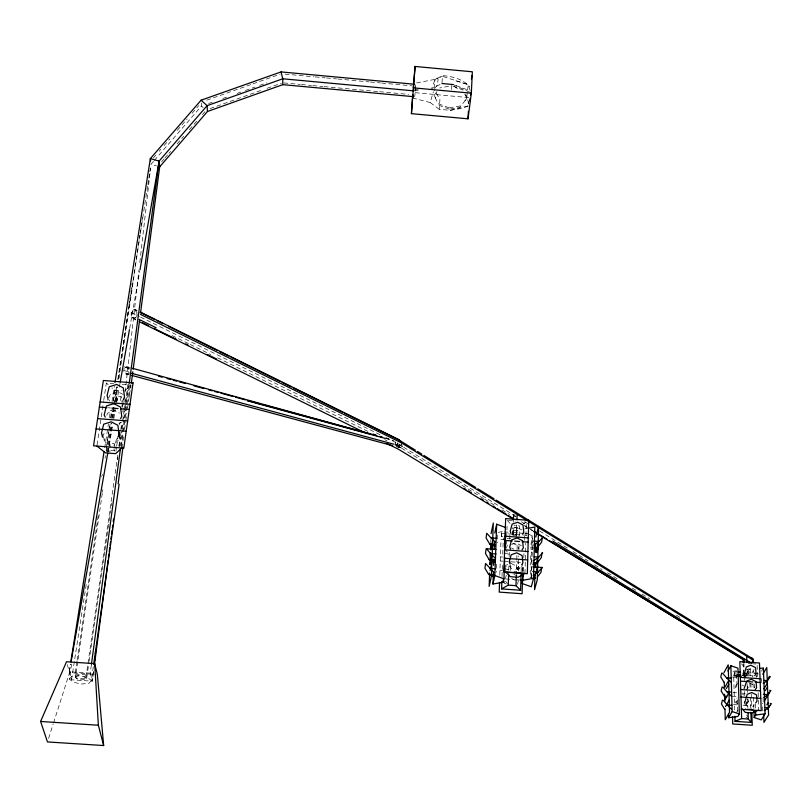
<?xml version="1.0" encoding="UTF-8"?>
<svg xmlns="http://www.w3.org/2000/svg" width="812" height="812" viewBox="0 0 812 812"><rect width="100%" height="100%" fill="white"/><g stroke="black" fill="none" stroke-linecap="round" stroke-linejoin="round"><path stroke-width="0.61" stroke-dasharray="4.06 3.04" d="M464.951 94.253L466.87 98.404L459.825 107.306L449.239 109.214L449.239 107.894L438.074 103.642L434.095 95.39L436.917 91.675M496.711 564.198L496.365 572.206M497.756 534.976L497.33 542.822M531.505 578.073L532.56 535.808L528.155 534.154M521.131 571.678L521.304 565.487M522.674 571.13L522.847 564.908M522.735 571.76L522.898 565.741M523.446 571.435L523.618 565.193M523.821 557.692L523.963 552.698M524.298 540.203L524.44 535.199M524.968 573.363L525.78 543.208M525.983 535.666L526.349 521.842L523.456 523.578M516.117 536.346L516.442 525.293M512.951 535.687L516.473 535.95L516.797 524.887M516.3 575.728L516.736 560.808M516.777 559.559L516.919 554.586M517.061 549.612L517.244 543.401M516.473 535.95L517.812 527.577L514.27 527.313L512.656 534.184M518.31 570.988L518.736 555.956M518.919 549.694L519.101 543.431M519.315 535.92L519.599 525.902L514.097 525.496M508.738 570.197L508.901 565.223M509.175 556.514L509.327 551.541M509.713 539.097L509.875 534.123L517.498 534.692L519.01 536.285M510.515 570.42L510.778 561.65M512.636 534.864L512.869 527.495M512.981 534.641L513.174 528.318M513.357 522.167L513.438 519.71M513.509 517.244L513.58 514.788L517.092 515.052M513.194 534.641L514.27 527.313M505.632 570.704L505.835 564.411M506.485 544.304L507.094 525.445M499.786 575.119L500.984 539.544L503.501 539.726M501.329 536.488L501.796 531.718L501.329 536.488L503.826 536.671M502.009 576.5L502.425 564.107M502.75 554.19L503.288 538.082M490.763 542.03L490.854 539.635M468.747 103.865L468.869 101.378M533.22 548.811L531.119 549.419L530.815 547.105L531.789 536.559L532.357 536.387L531.88 546.476M470.107 90.457L468.301 84.661L442.418 76.318L441.972 83.514L431.608 88.67L435.08 79.343L442.51 75.628C452.152 76.257 463.073 79.19 469.661 86.59M415.247 90.995L415.683 84.346L415.165 90.142M415.236 90.873L415.46 87.666M468.108 106.057L462.799 108.229L450.295 110.31L439.211 109.295L439.931 99.602L434.065 89.371M451.492 89.513L451.776 85.727L439.739 87.95M738.037 703.639L735.885 702.867L736.129 699.609L737.123 697.873M414.729 96.78L415.044 93.309M531.484 562.148L531.972 551.998L531.393 552.119L530.703 556.87L530.723 565.05M531.109 576.956L531.596 566.735L531.028 566.806L530.043 577.403L532.266 577.565M434.187 88.122L435.08 79.343L442.418 76.318M93.431 671.128L92.294 681.187L71.537 679.796L67.193 664.175M117.425 459.836L117.71 457.329M118.999 446.001L119.993 437.201M120.846 429.66L121.709 422.108M122.845 412.049L124.277 399.474M125.129 391.932L138.984 269.939M139.837 262.388L150.555 168.064M761.443 682.547L761.291 676.02M762.306 710.906L762.285 703.121M129.24 374.738L126.804 374.078L123.81 370.505L124.124 368.059M450.295 110.31L469.174 105.631L466.839 96.273L468.301 84.661L454.923 80.54M395.444 441.87L395.19 443.839L396.307 445.91L398.154 446.854L399.636 446.133L399.89 444.154M93.441 672.387L92.294 681.187L90.254 673.148L91.431 664.368M129.534 396.966L129.859 394.459M130.681 388.166L131.016 385.649M120.795 446.001L126.195 405.848M126.367 404.589L129.23 383.254M121.303 446.762L123.262 432.989M123.434 431.74L130.204 384.177M121.932 448.001L123.86 434.43M124.571 429.487L125.616 422.088M125.799 420.849L126.845 413.44M127.545 408.507L130.884 385.05L119.821 384.177M71.598 664.074L69.385 679.086L73.435 682.273L81.494 684.019L88.904 683.308L91.35 680.557L93.299 666.804M121.861 406.924L122.135 405.015M115.943 451.147L116.481 447.382M116.664 446.133L117.923 437.353M119.719 424.818L120.085 422.311M122.247 407.259L123.322 399.737M102.282 493.381L75.435 677.512L77.353 679.035L81.19 679.867L84.712 679.522L85.869 678.213L117.791 454.964M119.049 446.184L120.298 437.404M120.48 436.145L122.45 422.352M122.632 421.093L124.063 411.065M124.246 409.806L128.012 383.467M76.917 661.577L75.09 674.122L76.186 678.152L86.59 678.842L88.914 662.531M89.097 661.272L104.86 550.841M105.042 549.582L107.905 529.505M108.087 528.257L108.981 521.974M109.163 520.725L110.056 514.453M110.239 513.194L110.594 510.687M111.315 505.663L111.67 503.156M119.729 446.681L122.064 430.37M122.236 429.112L123.495 420.332M123.678 419.073L125.109 409.035M125.281 407.776L126.002 402.762M126.185 401.504L128.692 383.934M114.005 445.483L114.289 443.514L109.681 443.169L109.112 447.107L109.975 451.949M121.069 396.55L120.521 400.377L115.974 400.022L116.532 396.185L121.069 396.55L122.277 404.061M106.24 447.869L108.635 431.568M108.818 430.309L109.732 424.037M110.655 417.774L111.751 410.243M113.041 401.463L114.695 390.176L111.904 387.821M105.063 458.181L105.428 455.674M106.159 450.67L109.285 429.386M109.468 428.137L110.016 424.382M110.929 418.119L112.401 408.101M113.497 400.59L115.517 386.816M77.099 660.329L98.343 514.818M107.499 452.101L111.711 423.255M112.452 418.231L114.644 403.178M114.827 401.93L117.029 386.877M118.126 379.346L128.743 306.591M128.935 305.342L129.666 300.318M129.849 299.07L132.224 282.759M102.464 492.123L102.83 489.626M108.311 452.04L112.32 424.483M113.233 418.221L114.512 409.461M115.608 401.94L117.801 386.908M119.08 378.138L139.908 235.247M140.08 234.089L141.917 221.483M142.09 220.316L142.465 217.738M97.095 444.854L103.55 401.635M103.733 400.397L106.311 383.112L113.68 383.69M71.537 679.796L86.579 582.204M106.636 452.071L111.061 423.296M111.833 418.292L113.761 405.777M113.954 404.528L116.654 387.009M117.811 379.508L144.617 205.588M144.81 204.33L147.703 185.562M147.896 184.314L148.667 179.31M148.86 178.061L149.631 173.057M149.824 171.799L150.403 168.043M90.254 673.148L69.294 671.747L70.471 664.236M104.687 447.706L108.443 423.925M109.427 417.662L110.615 410.151M111.995 401.392L114.37 386.37M69.294 671.747L70.603 664.257M107.935 452.02L112.766 424.554M113.863 418.312L115.405 409.573M116.715 402.082L119.131 388.349M119.354 387.101L120.014 383.355M129.676 328.424L139.776 270.995M737.448 683.43L735.469 689.023L735.713 685.815L736.707 684.059M401.696 444.611L402.265 446.488L400.012 447.645L397.474 444.6L397.931 442.581M513.58 514.788L513.204 516.442L515.539 516.615M504.607 581.311L504.15 583.249L506.17 583.889M516.178 534.438L517.812 527.577M518.665 566.644L515.082 570.298L517.934 569.577L518.665 566.644L517.498 561.346M517.508 584.214L518.249 581.301L517.538 578.103M522.908 562.838L522.146 565.862L518.492 569.598L521.01 565.731M505.44 578.276L506.333 575.19M439.211 109.295L430.218 102.535L433.364 91.766M506.404 548.12L507.297 545.085M483.587 498.568L400.367 447.412L401.717 443.047M48.618 738.352L53.186 724.02M53.572 722.822L69.568 672.671L96.09 674.457M136.426 316.65L137.319 314.447M106.768 415.236L107.661 413.135L115.081 410.821L119.476 413.085M103.022 436.43L106.139 442.855L102.282 437.617L104.981 431.243M108.706 398.154L110.483 394.003L117.862 391.729L123.322 394.53M397.383 446.813L399.514 446.884L401.28 442.784M122.267 401.564L123.394 399.331M117.446 437.932L114.604 443.504L119.882 438.967L119.506 436.775M101.591 476.512L102.677 474.462M736.474 675.97L734.078 675.807L733.997 672.996L734.657 671.808L737.052 671.971M734.078 675.807L734.657 671.808M742.503 675.554L743.569 673.655M745.954 672.407L743.66 676.467L743.254 664.013M744.421 677.655L749.415 668.834L749.517 671.656L746.664 676.67M754.125 669.321L752.622 671.93L752.795 676.995M735.885 702.867L737.123 700.715M746.786 689.794L748.055 687.612L747.101 684.09M736.514 712.621L738.017 710.064M761.494 671.169L763.371 667.951M745.426 700.299L744.137 702.512L747.263 706.267L745.792 701.497M748.512 701.487L745.67 704.775L748.512 701.487L747.872 699.122M434.745 88.457L437.475 84.793L438.104 78.774L415.115 83.189M754.246 704.796L752.836 706.653L755.008 704.136M464.941 100.779L466.87 98.404M69.385 679.086L71.771 676.305L79.241 675.584L87.361 677.35L91.35 680.557M161.588 161.842L164.044 159.01M164.856 158.066L168.125 154.28M168.947 153.336L170.581 151.448M177.107 143.876L183.644 136.315M189.369 129.697L196.717 121.191M202.442 114.563L204.888 111.731M75.435 677.512L76.582 676.193L80.114 675.848M153.458 161.426L150.981 164.298L156.422 165.881M154.29 160.471L201.477 106.047L201.244 102.535M153.377 157.893L155.853 155.041M159.152 151.245L160.796 149.347M164.095 145.551L169.87 138.903M177.29 130.346L187.186 118.958M192.129 113.254L198.727 105.661M745.934 690.058L748.055 687.612M135.655 319.42L132.244 317.746L131.493 312.691L134.477 309.555L136.741 310.681M124.591 390.958L130.884 385.05M118.978 423.783L120.734 422.281M746.096 717.889L747.669 716.702L746.654 714.966M126.804 374.078L129.118 372.637L127.565 368.161L125.373 367.278M129.291 373.5L127.433 374.606L124.916 373.276L123.8 371.297M137.035 310.397L134.772 309.27L132.386 310.438L131.057 313.726L131.564 317.228L135.868 320.019M133.604 318.903L135.99 317.746M734.687 709.982L733.683 675.929L735.865 674.975M746.522 669.758L748.786 668.885L753.465 671.27L754.125 673.645M210.085 108.575L262.347 89.98M267.097 88.295L281.348 83.22M206.755 100.18L251.73 84.265M252.918 83.839L280.13 74.207M208.613 103.52L212.176 102.251M222.874 98.455L226.436 97.196M237.134 93.4L240.707 92.132M245.457 90.447L254.968 87.077M259.718 85.392L266.854 82.854M505.693 565.294L507.855 564.523M511.58 544.456L515.996 542.913L521.355 545.644M512.067 528.785L516.452 527.252L521.801 529.972M498.132 532.378L503.734 531.322M524.613 528.957L526.876 528.531M449.239 107.894L461.125 105.753M733.084 671.321L736.514 670.813L736.89 683.491M414.567 89.848L418.221 89.594M414.475 90.497L418.139 90.284M132.244 317.746L135.685 317.756L137.066 312.691L134.477 309.555M398.113 447.26L400.367 447.412M75.09 674.122L85.544 674.823L86.59 678.842M747.243 672.671L756.825 673.331M742.412 673.199L746.756 673.503L748.958 676.152M733.997 672.996L736.382 673.168M746.563 673.869L752.541 674.275M741.935 675.107L756.926 676.142M733.683 675.929L737.377 676.183M732.586 677.086L737.408 677.411M733.033 692.575L736.667 692.819M741.508 693.154L745.142 693.397M731.927 696.199L736.778 696.534M733.388 704.552L738.24 704.887M743.102 705.212L751.597 705.79M753.353 663.851L755.86 664.023M747.497 671.514L749.517 671.656M505.683 578.966L514.087 579.575M515.295 579.656L520.096 580.012M507.033 538.356L510.778 538.63M530.815 547.105L533.017 547.268M500.405 556.859L502.922 557.042M500.263 561.011L502.79 561.193M504.049 561.285L520.451 562.483M499.948 570.268L502.486 570.45M513.874 571.272L516.402 571.455M508.444 520.502L515.61 521.04M514.169 530.469L517.711 530.733M504.293 531.901L508.048 532.185M513.042 532.55L524.055 533.372M525.303 533.464L527.8 533.646M501.43 533.352L527.394 535.27M114.695 390.176L122.115 390.765M108.087 407.776L110.584 407.979M285.083 74.136L313.929 76.795M315.188 76.917L325.226 77.84M326.475 77.952L336.513 78.876M337.762 78.997L357.838 80.845M359.087 80.967L369.125 81.89M370.384 82.002L380.412 82.925M381.67 83.047L401.737 84.895M402.996 85.016L411.775 85.818M415.338 92.7L469.052 97.633M283.794 82.915L300.186 84.418M301.445 84.539L311.524 85.463M312.782 85.585L322.871 86.508M324.13 86.62L378.321 91.604M379.58 91.715L399.748 93.573M401.006 93.684L408.568 94.385M412.648 98.029L430.218 102.535M397.575 446.986L400.012 447.645M123.81 370.505L128.702 371.825M395.038 443.941L397.474 444.6M394.957 444.509L402.265 446.488M124.277 366.841L130.387 368.506M385.933 438.236L388.38 438.896M127.565 368.161L130.001 368.821M385.243 438.409L393.79 440.733M130.093 367.633L125.221 366.293L127.728 367.613L128.854 369.602M385.964 438.115L388.4 438.784M505.125 553.124L509.144 554.271L505.815 550.14M505.632 568.918L508.657 569.831L505.318 565.67M754.957 672.752L758.449 673.98M524.836 532.926L527.049 533.748M449.239 109.214L439.292 105.428L438.074 103.642M452.903 86.163L463.043 90.091M469.722 92.263L453.258 84.56L465.195 89.005L468.95 91.523M172.073 335.569L189.135 343.923M190.272 344.481L210.734 354.499M217.555 357.838L367.674 431.304M384.726 439.647L386.999 440.764M394.967 444.661L399.514 446.884M131.493 312.691L139.451 316.589M140.577 317.147L380.209 434.796M385.893 437.587L396.114 442.601L396.317 446.773M512.697 543.187L517.944 545.867L518.645 549.013M511.56 547.978L513.651 549.044M749.263 682.872L753.952 685.277L754.612 687.662M511.083 563.376L516.33 566.066L517.934 569.577M742.016 685.023L743.853 685.967M513.894 574.338L517.071 575.972M742.615 694.392L744.462 695.336M511.692 578.469L515.904 580.631M524.938 526.237L529.272 528.876M530.358 529.536L532.52 530.855M524.308 525.313L526.47 526.643M530.784 529.292L532.946 530.612M515.904 516.391L396.256 442.692L396.814 446.062M524.532 521.7L528.845 524.359M539.625 530.997L567.649 548.262M573.039 551.581L588.121 560.879M594.597 564.858L602.139 569.506M607.528 572.825L618.308 579.463M632.315 588.101L636.628 590.75M642.018 594.069L649.57 598.718M676.518 615.313L680.821 617.973M484.673 499.238L495.482 505.876M501.968 509.865L509.53 514.514M521.416 521.822L526.826 525.141M83.971 676.68L85.869 678.213M454.273 86.133L459.105 90.03M464.9 94.71L466.839 96.273M134.772 309.27L136.812 310.935M106.311 383.112L108.179 384.685M201.477 106.047L203.183 107.6M507.256 520.421L510.352 523.689M745.589 678L743.254 675.219L744.543 672.955L745.629 676.538M741.589 663.891L743.843 666.601L744.046 672.793M509.195 565.72L511.925 569.121L510.383 564.959M505.511 581.179L507.53 583.696M434.095 95.39L435.75 98.09M745.721 701.081L747.243 703.639M108.575 398.946L109.59 401.087M101.673 434.318L102.282 437.617M109.681 443.169L110.98 450.457L115.558 450.802L114.289 443.514M113.934 448.671L114.36 451.086M107.235 396.855L107.813 400.225M115.974 400.022L116.38 402.529M116.532 396.185L117.405 401.564M124.52 397.098L125.221 401.595L124.957 399.423M763.057 698.076L763.29 704.146M757.149 665.353L757.637 679.025M758.134 692.687L758.357 698.899M758.398 700.147L758.753 710.084M756.134 674.528L756.236 677.33M754.642 684.151L754.764 687.855M755.333 703.933L755.505 708.876M753.018 683.328L753.242 689.672M753.495 697.275L753.891 708.673M750.45 668.296L750.704 675.726M750.836 683.125L751.161 689.358M751.191 693.813L751.689 708.328M749.912 683.339L750.075 688.383M750.379 697.203L750.755 708.551M747.131 669.24L747.334 675.482M746.756 673.503L746.837 676.031M747.081 683.623L747.375 692.474M747.588 698.797L747.872 707.658M746.532 672.935L746.624 675.736M743.975 664.054L744.046 666.54M744.239 672.468L744.33 675.269M744.452 678.588L744.513 680.446M744.086 674.031L744.289 680.233M744.645 691.377L744.766 695.092M744.959 701.294L745.203 708.724M737.387 699.974L737.732 711.383"/><path stroke-width="1.22" d="M522.603 573.627L522.329 583.595L531.292 586.771L533.545 578.357L534.803 527.039L528.003 528.318M534.915 575.089L534.56 589.695L537.331 579.565L538.579 526.379L535.839 536.965M535.098 567.629L535.209 562.797M535.473 552.17L535.687 543.299M501.846 581.463L501.603 588.903L520.614 590.263L521.06 574.155M522.522 579.189L522.126 593.734L499.218 592.1L499.542 582.397M522.593 576.764L522.664 574.165M522.329 583.595L523.385 573.932M516.939 519.964L517.092 515.052M520.614 590.263L516.006 585.675L516.27 576.967M501.603 588.903L508.271 585.117L508.627 573.922M513.438 519.71L513.509 517.244M493.412 571.577L492.965 584.021L503.176 582.214L503.257 579.717M503.176 582.214L503.978 578.794L504.678 557.539M504.962 548.79L505.49 532.54M493.635 565.355L493.848 559.133M494.203 549.186L494.467 541.716M492.965 584.021L494.863 575.566L496.67 524.197L505.653 527.546M489.636 573.028L489.149 586.426L491.402 576.246L493.31 523.009L491.077 533.646M489.951 564.34L490.377 552.81M490.509 549.216L490.722 543.228M412.669 94.963L411.43 113.66L468.016 118.816L471.325 93.187L472.351 71.791L415.094 66.462L413.267 87.513M468.016 118.816L468.382 111.345M412.648 98.029L412.861 94.852M413.359 89.929L413.633 85.676M411.43 113.66L415.094 66.462M94.578 661.059L95.004 657.294M95.43 653.518L95.714 651.001M471.407 79.17L471.884 75.475M469.772 100.952L470.067 98.617M470.524 95.116L470.828 92.781M94.598 663.577L108.108 560.453M108.443 557.946L108.93 554.17M109.265 551.652L109.762 547.877M110.087 545.37L110.584 541.594M110.909 539.077L111.244 536.559M111.569 534.042L112.066 530.277M112.391 527.759L112.726 525.242M113.213 521.466L113.548 518.959M118.156 483.739L122.937 447.27M131.341 383.132L132.823 371.815M133.158 369.308L139.583 320.253M140.567 312.711L159.68 166.836L159.101 161.131L207.09 105.661L282.749 78.794L413.978 90.883M91.431 664.368L120.46 448.508M129.23 383.254L159.101 161.131L150.362 158.584L114.969 382.614M93.654 664.297L119.11 484.246M70.867 661.729L104.088 451.462M71.05 661.76L107.712 453.269M120.237 382.107L129.453 329.672M139.999 269.746L159.101 161.131M490.692 549.876L492.681 540.548M494.782 533.007L496.67 524.197M490.286 555.205L490.783 552.881M491.534 549.399L492.529 544.75M489.951 564.502L492.194 554.129M490.143 570.511L491.889 562.503M768.923 677.37L766.782 682.192M768.71 694.148L769.208 692.23M536.032 552.018L538.163 543.898M769.715 705.334L767.817 709.211M536.844 552.718L538.072 548.1M535.402 566.644L537.848 557.468M534.895 576.084L535.808 572.663M536.427 570.389L537.656 565.832M744.543 672.955L746.299 666.987L750.867 665.221L755.566 667.626L756.084 673.747L754.693 675.604M745.426 700.299L747.202 694.301L751.79 692.504L756.53 694.94L757.048 701.091L755.647 702.938M40.6 721.472L66.523 661.75L94.689 663.658L97.359 674.539L103.652 745.538L47.472 741.935L40.6 721.472L98.364 725.228L103.652 745.538M123.394 399.331L124.52 397.098L123.282 387.862L116.684 384.472L109.255 386.756L107.042 395.728L108.057 397.87M120.623 418.586L121.759 416.353L120.511 407.076L113.883 403.655L106.402 405.98L104.18 414.983L105.205 417.135M118.004 436.815L119.141 434.582L117.892 425.275L111.224 421.824L103.703 424.179L101.47 433.222L102.505 435.364M723.999 672.62L728.202 664.825L729.531 712.327L725.268 719.757L724.974 708.754M727.948 671.088L730.861 665.708L737.956 668.195L739.356 713.951L737.895 716.448L728.628 717.727L728.516 713.931M725.025 687.074L728.638 680.497M726.334 688.617L728.75 684.242M724.74 700.198L728.983 692.616M725.552 706.531L729.186 700.086M744.137 688.515L746.766 681.035L751.344 679.258L756.063 681.674L756.581 687.815L755.18 689.672M728.628 717.727L732.18 711.556L730.861 665.708M751.638 663.343L753.424 660.278L751.628 658.096L496.183 500.121M762.783 674.285L766.782 667.494L768.599 714.956L763.96 722.355L763.686 715.027M763.94 688.88L767.381 683.156M765.229 690.707L767.523 686.901M759.9 668.469L763.371 667.951L765.087 713.768L761.27 719.909L754.196 717.544L755.718 715.057L755.586 711.342M764.549 700.654L767.847 695.265M766.812 704.867L768.132 702.725M522.502 534.123L523.75 532.185L523.009 524.978L517.64 522.248L512.128 524.166L510.19 531.18L510.951 533.261M522.055 549.876L523.314 547.948L522.573 540.711L517.173 537.96L511.641 539.909L509.692 546.943L510.464 549.024M521.649 564.766L522.908 562.838L522.157 555.581L516.736 552.82L511.184 554.779L509.225 561.843L509.997 563.924M764.254 710.642L768.436 707.78L771.4 703.74L770.223 703.415M767.929 694.595L770.882 690.586L769.715 690.301M763.239 683.46L767.391 680.608L770.334 676.65L769.177 676.396M751.983 662.815L753.313 661.049L753.282 659.039L751.922 657.943M537.412 576.956L540.975 572.328L541.685 567.588L542.294 567.517L538.326 571.912L533.169 575.515M538.123 546.679L541.655 542.101L542.365 537.341L542.964 537.168L539.036 541.462L533.92 545.045M537.047 563.173L541.299 557.651L542.01 552.891L542.619 552.779L538.671 557.113L533.535 560.716M159.68 166.836L207.456 111.488L282.789 84.661L413.481 96.658M414.424 84.235L281.064 71.913L201.092 100.201L150.362 158.584L150.606 160.867M121.932 448.001L115.578 453.654L105.509 452.883L96.912 446.092M763.757 697.447L766.883 695.305M758.753 710.084L751.963 712.885L745.325 712.439L742.29 708.967M735.022 721.34L741.66 718.6L748.248 719.036L751.222 722.416L735.022 721.34L734.87 716.296M496.03 549.359L486.104 548.79L485.505 553.561L489.169 559.671L494.894 562.046M533.525 578.854L535.646 578.205M532.834 564.421L535.991 563.487M534.266 548.506L536.367 547.897M523.212 580.184L533.545 578.357M755.718 715.057L765.087 713.768M738.25 672.052L740.645 672.214M737.134 674.772L740.737 675.026M737.672 676.051L741.265 676.294M740.321 677.37L760.062 678.731M724.05 682.313L720.772 677.005L721.695 673.128L722.731 673.361L726.507 677.797L731.054 678.111M763.99 680.375L767.391 680.608M740.442 681.136L752.785 681.978M755.261 682.151L760.194 682.486M740.706 689.53L760.509 690.88M726.557 697.163L724.416 696.239L721.137 690.91L722.061 687.043L723.096 687.317L726.892 691.794L731.45 692.108M763.381 694.28L766.792 694.514M740.94 697.031L760.773 698.381M724.416 696.239L726.689 696.402M724.771 709.383L721.482 704.024L722.406 700.167L723.451 700.492L727.258 704.999L731.835 705.303M765.016 707.546L768.436 707.78M746.989 709.292L752.876 709.688M741.315 709.312L761.23 710.662L759.484 663.008L739.833 661.638L741.66 718.6M494.386 572.704L485.546 563.498L484.947 568.258L488.631 574.409L494.193 574.815M533.372 577.647L535.585 577.809M520.096 580.012L522.502 580.184M508.271 585.117L516.006 585.675M505.074 536.194L528.277 537.92M495.442 546.405L489.748 544.081L486.094 538.001L486.692 533.22L491.047 537.92L496.609 538.326M533.494 541.056L539.036 541.462M504.942 540.416L512.27 540.954M514.717 541.137L519.609 541.502M522.055 541.685L528.165 542.132M489.748 544.081L495.269 544.487M534.113 547.349L536.316 547.511M504.638 549.826L527.922 551.541M486.53 548.658L490.478 553.591L496.061 553.997M534.215 556.788L538.671 557.113M504.353 558.24L527.698 559.945M489.169 559.671L494.721 560.077M533.728 562.929L535.94 563.092M532.784 566.817L542.294 567.517M489.94 568.39L495.543 568.806M532.743 571.506L538.326 571.912M506.81 572.044L524.968 573.363L518.127 577.251L510.322 576.682L505.592 571.952M96.08 428.898L126.215 431.223M100.13 401.95L130.021 404.285M99.358 407.096L106.839 407.685M111.833 408.071L118.065 408.558M120.562 408.751L129.291 409.431M97.623 418.606L127.667 420.931M441.972 83.514L453.258 84.56M413.673 87.879L471.325 93.187M131.676 375.398L392.693 445.676M131.564 373.297L393.729 444.184M158.513 376.179L162.177 377.184M167.069 378.514L170.733 379.519M173.179 380.189L176.854 381.183M179.3 381.853L185.41 383.518M193.966 385.852L203.751 388.522M208.643 389.861L212.308 390.856M214.754 391.526L218.418 392.531M220.864 393.201L233.095 396.53M235.541 397.2L245.325 399.869M247.772 400.539L259.992 403.868M262.438 404.538L370.039 433.892M247.244 400.783L385.243 438.409M132.529 368.303L376.21 435.435M379.864 436.44L382.3 437.11M732.18 711.556L739.356 713.951M494.863 575.566L503.978 578.794M488.631 574.409L494.376 576.824M139.096 319.431L156.148 327.774M373.358 434.085L376.768 435.76M142.486 322.75L148.18 325.531M153.864 328.312L176.63 339.436M185.735 343.892L188.019 344.998M207.364 354.458L216.469 358.904M140.446 312.082L399.484 439.921M140.151 312.366L154.919 319.644M157.193 320.77L162.877 323.572M168.551 326.373L217.403 350.469M219.676 351.596L228.761 356.072M231.034 357.199L279.886 381.295M282.16 382.411L291.244 386.898M293.518 388.014L342.37 412.12M344.643 413.237L399.169 440.134L415.338 450.132M140.466 314.366L401.28 442.784M139.278 321.694L364.223 432.38M386.938 443.565L398.306 449.148L513.032 518.99M533.606 531.515L744.665 659.994M746.827 661.313L750.075 663.282M463.885 488.235L466.047 489.565M468.209 490.884L471.447 492.874M481.151 498.832L483.313 500.151M486.55 502.141L488.702 503.47M493.026 506.12L495.178 507.439M497.34 508.769L505.967 514.057M508.129 515.387L512.443 518.036M534.022 531.281L536.184 532.601M538.336 533.931L546.973 539.219M549.125 540.548L743.345 659.73M746.583 661.719L748.735 663.049M552.769 541.096L750.562 662.683M417.5 451.472L421.804 454.131M423.965 455.471L475.7 487.464M477.852 488.794L494.021 498.791M401.717 443.047L753.424 660.278M201.092 100.201L207.09 105.661L207.456 111.488M490.478 553.591L494.914 557.885M491.047 537.92L495.462 542.213M726.892 691.794L731.186 696.016M727.258 704.999L731.561 709.221M726.507 677.797L730.78 682.009M399.169 440.134L401.077 442.317M281.064 71.913L282.749 78.794L282.789 84.661M119.141 434.582L119.506 436.775M119.07 432.329L119.334 434.542M94.689 663.658L98.364 725.228M753.983 711.211L754.196 717.544M751.851 713.088L752.267 725.258L732.728 723.959L732.515 716.651M750.887 712.337L751.222 722.416M746.715 656.776L746.888 661.76M748.045 712.713L748.248 719.036M743.812 659.06L743.934 662.805M743.102 659.029L743.224 662.765M724.263 682.263L724.395 687.074M724.588 694.25L724.781 701.538M528.734 520.319L527.333 573.729L503.907 572.034L505.653 518.594L528.734 520.319M133.056 382.838L123.82 448.122L93.542 445.808L103.357 380.483L133.056 382.838"/></g></svg>
